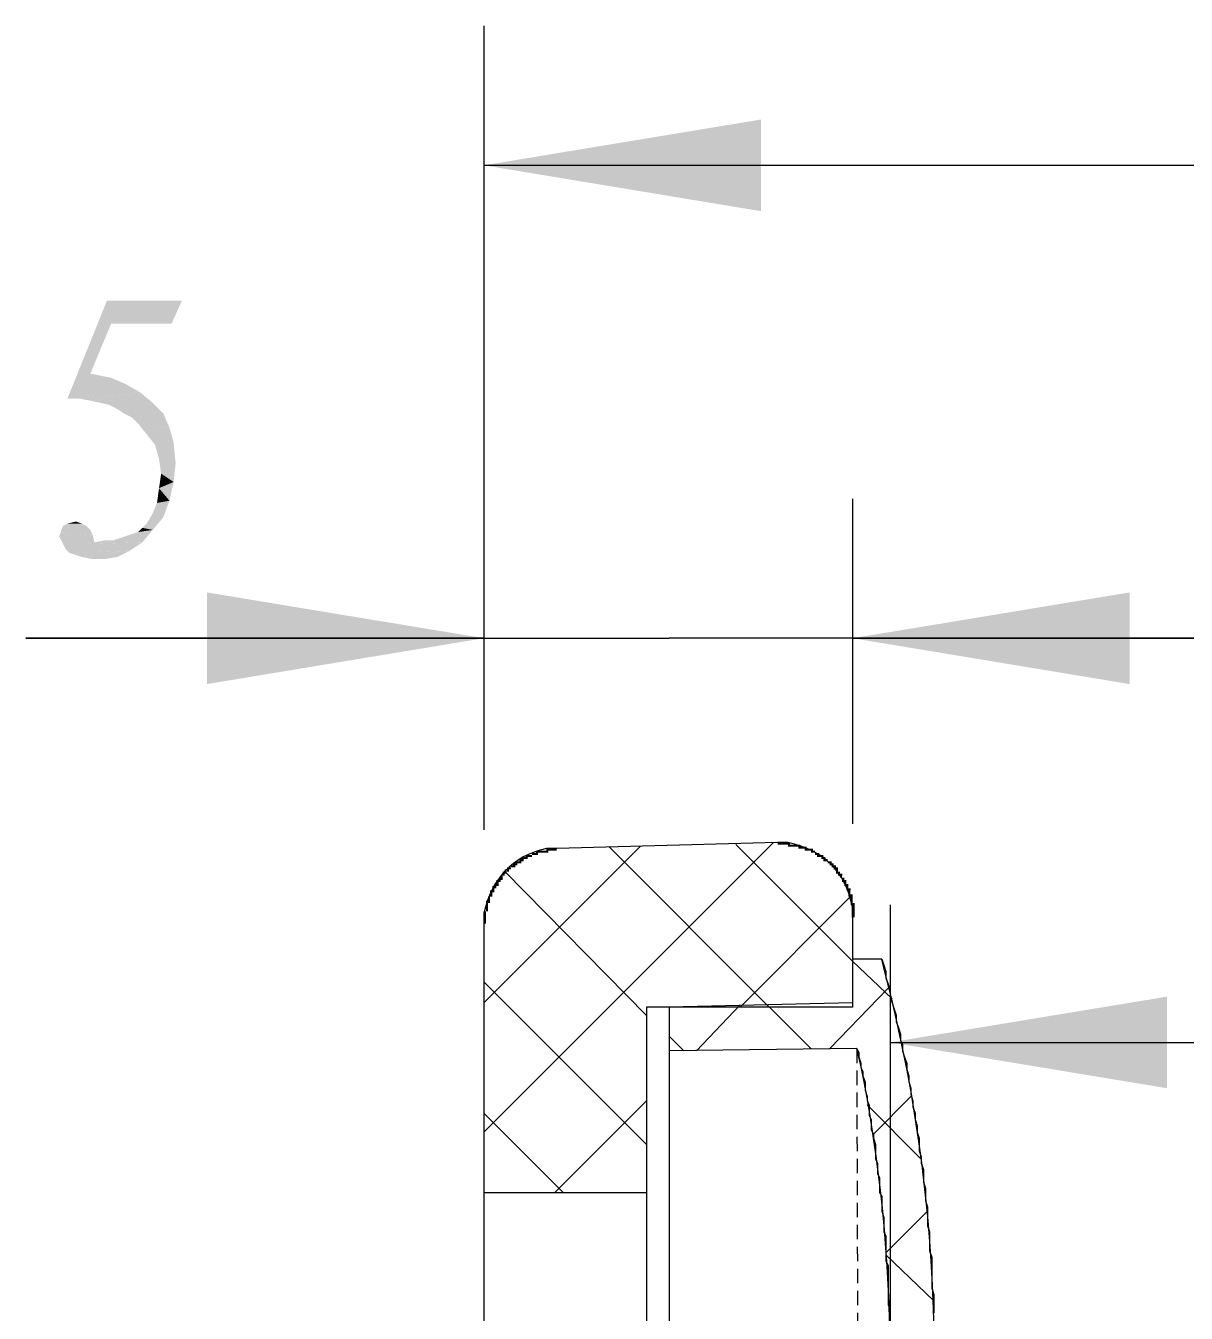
# Model space of a CAD drawing. Header units: millimetres. Extents: x 25 to 550, y -188 to 205.
# Drawn here: x 356.53 to 372.25, y 138.43 to 155.87 of the extents above; entities that cross this region are included whole.
import ezdxf

# ---------------------------------------------------------------- set-up
doc = ezdxf.new("R2010")
doc.units = ezdxf.units.MM
doc.linetypes.add('PDF_IMPORT', pattern=[1, 0.8, -0.2])
doc.layers.add('PDF_图层 1', color=7, linetype='Continuous', true_color=0x231f20)

msp = doc.modelspace()

# ---------------------------------------------------------------- linework, layer by layer
at = {"layer": 'PDF_图层 1', "color": 7, "lineweight": -3}
for points in [[(362.735, 155.866), (362.735, 144.975)], [(362.735, 153.976), (382.542, 153.976)], [(362.735, 149.461), (362.735, 144.975)], [(367.729, 149.461), (367.729, 145.059)], [(362.735, 147.571), (356.527, 147.571), (365.246, 147.571)], [(367.729, 147.571), (373.993, 147.571), (365.246, 147.571)], [(366.657, 144.805), (362.734, 140.883)], [(364.851, 144.749), (362.735, 142.633)], [(366.713, 144.805), (363.722, 144.721)], [(366.713, 144.805), (363.722, 144.721)], [(364.428, 144.749), (366.6, 142.576)], [(366.149, 144.777), (367.729, 143.197)], [(366.854, 144.805), (366.713, 144.805)], [(363.722, 144.721), (363.581, 144.721)], [(363.017, 144.41), (364.935, 142.463)], [(367.701, 144.072), (366.205, 142.576)], [(367.729, 143.789), (367.729, 143.931)], [(368.237, 143.959), (368.237, 132.588)], [(362.735, 143.846), (362.735, 143.733)], [(362.735, 143.733), (362.735, 140.065)], [(362.735, 143.733), (362.735, -23.053)], [(367.729, 143.789), (367.729, 142.576), (364.935, 142.576), (364.935, 140.065)], [(367.729, 143.789), (367.729, 142.576)], [(367.729, 143.225), (367.729, 142.633)], [(368.124, 143.225), (367.729, 143.225)], [(368.124, 143.225), (367.729, 143.225)], [(367.729, 143.197), (368.265, 142.689)], [(368.124, 143.225), (368.152, 143.141)], [(368.18, 143), (368.124, 143.225)], [(368.152, 143.141), (368.18, 143.056)], [(368.18, 143.056), (368.18, 142.971)], [(362.735, 142.915), (364.935, 140.714)], [(368.209, 142.83), (367.419, 142.012)], [(368.18, 142.971), (368.209, 142.887)], [(368.209, 142.887), (368.237, 142.802)], [(368.237, 142.802), (368.237, 142.717)], [(368.237, 142.717), (368.265, 142.633)], [(367.729, 142.576), (364.935, 142.576)], [(364.936, 142.576), (364.936, 133.067)], [(367.729, 142.633), (365.246, 142.576)], [(367.729, 142.633), (365.246, 142.576)], [(365.246, 142.576), (365.246, 141.984)], [(365.246, 142.576), (365.246, 133.067)], [(366.205, 142.604), (365.613, 141.984)], [(366.572, 142.604), (367.165, 142.012)], [(368.265, 142.633), (368.293, 142.548)], [(368.293, 142.548), (368.321, 142.464)], [(368.321, 142.463), (368.321, 142.379)], [(368.321, 142.379), (368.35, 142.294)], [(368.35, 142.294), (368.378, 142.21)], [(365.246, 142.181), (365.443, 141.984)], [(368.378, 142.209), (368.378, 142.125)], [(368.378, 142.125), (368.406, 142.068)], [(367.785, 142.012), (365.246, 141.984)], [(367.785, 142.012), (365.246, 141.984)], [(367.785, 142.012), (367.813, 141.956)], [(367.842, 141.786), (367.785, 142.012)], [(367.814, 141.955), (367.814, 141.899)], [(368.237, 142.097), (385.279, 142.097)], [(368.406, 142.068), (368.406, 141.984)], [(368.406, 141.984), (368.434, 141.899)], [(367.814, 141.899), (367.842, 141.814)], [(367.842, 141.814), (367.842, 141.758)], [(368.434, 141.899), (368.463, 141.814)], [(368.463, 141.814), (368.463, 141.73)], [(367.842, 141.758), (367.87, 141.702)], [(367.87, 141.702), (367.87, 141.645)], [(367.87, 141.645), (367.898, 141.56)], [(368.463, 141.73), (368.491, 141.645)], [(368.491, 141.645), (368.491, 141.56)], [(367.898, 141.561), (367.898, 141.504)], [(367.898, 141.504), (367.898, 141.448)], [(367.898, 141.448), (367.926, 141.363)], [(368.491, 141.561), (368.519, 141.476)], [(368.519, 141.476), (368.519, 141.391)], [(364.936, 141.307), (363.694, 140.065)], [(367.926, 141.363), (367.926, 141.307)], [(367.926, 141.307), (367.955, 141.25)], [(367.926, 141.25), (368.66, 140.516)], [(367.955, 141.25), (367.955, 141.165)], [(368.519, 141.363), (368.011, 140.855)], [(368.519, 141.391), (368.547, 141.307)], [(368.547, 141.307), (368.547, 141.222)], [(362.735, 141.137), (363.807, 140.065)], [(367.955, 141.166), (367.955, 141.109)], [(367.955, 141.109), (367.983, 141.053)], [(368.547, 141.222), (368.575, 141.137)], [(368.575, 141.137), (368.575, 141.053)], [(367.983, 141.053), (367.983, 140.996)], [(367.983, 140.996), (367.983, 140.911)], [(367.983, 140.912), (368.011, 140.855)], [(368.575, 141.053), (368.603, 140.968)], [(368.604, 140.968), (368.604, 140.883)], [(368.011, 140.855), (368.011, 140.799)], [(368.011, 140.799), (368.039, 140.714)], [(368.604, 140.883), (368.632, 140.799)], [(368.632, 140.799), (368.632, 140.714)], [(368.039, 140.714), (368.039, 140.657)], [(368.039, 140.658), (368.039, 140.601)], [(368.039, 140.601), (368.039, 140.516)], [(368.632, 140.714), (368.632, 140.629)], [(368.632, 140.629), (368.66, 140.545)], [(368.039, 140.516), (368.067, 140.46)], [(368.067, 140.46), (368.067, 140.404)], [(368.067, 140.404), (368.067, 140.319)], [(368.66, 140.545), (368.66, 140.46)], [(368.66, 140.46), (368.688, 140.375)], [(368.688, 140.375), (368.688, 140.291)], [(368.067, 140.319), (368.096, 140.262)], [(368.096, 140.262), (368.096, 140.206)], [(368.096, 140.206), (368.096, 140.122)], [(368.688, 140.291), (368.688, 140.206)], [(368.688, 140.206), (368.716, 140.122)], [(362.735, 140.065), (364.935, 140.065)], [(362.735, 140.065), (364.935, 140.065)], [(368.096, 140.121), (368.096, 140.065)], [(368.096, 140.065), (368.124, 140.009)], [(368.717, 140.121), (368.717, 140.037)], [(368.717, 140.037), (368.717, 139.952)], [(368.124, 140.008), (368.124, 139.924)], [(368.124, 139.924), (368.124, 139.868)], [(368.124, 139.868), (368.124, 139.811)], [(368.717, 139.952), (368.745, 139.868)], [(368.745, 139.868), (368.745, 139.783)], [(368.124, 139.811), (368.152, 139.726)], [(368.152, 139.727), (368.152, 139.67)], [(368.745, 139.811), (368.18, 139.247)], [(368.745, 139.783), (368.745, 139.698)], [(368.745, 139.698), (368.745, 139.614)], [(368.152, 139.67), (368.152, 139.614)], [(368.152, 139.614), (368.152, 139.529)], [(368.152, 139.529), (368.18, 139.472)], [(368.745, 139.614), (368.773, 139.529)], [(368.773, 139.529), (368.773, 139.444)], [(368.18, 139.473), (368.18, 139.416)], [(368.18, 139.416), (368.18, 139.331)], [(368.18, 139.331), (368.18, 139.275)], [(368.773, 139.444), (368.773, 139.36)], [(368.773, 139.36), (368.773, 139.275)], [(368.18, 139.275), (368.18, 139.219)], [(368.18, 139.219), (368.18, 139.134)], [(368.18, 139.219), (368.829, 138.598)], [(368.773, 139.275), (368.801, 139.19)], [(368.801, 139.19), (368.801, 139.106)], [(368.18, 139.134), (368.209, 139.077)], [(368.209, 139.077), (368.209, 139.021)], [(368.209, 139.021), (368.209, 138.936)], [(368.801, 139.106), (368.801, 139.021)], [(368.801, 139.021), (368.801, 138.936)], [(368.209, 138.936), (368.209, 138.88)], [(368.209, 138.88), (368.209, 138.823)], [(368.209, 138.823), (368.209, 138.739)], [(368.801, 138.936), (368.801, 138.852)], [(368.801, 138.852), (368.801, 138.767)], [(368.209, 138.739), (368.209, 138.682)], [(368.209, 138.682), (368.209, 138.626)], [(368.801, 138.767), (368.829, 138.682)], [(368.829, 138.682), (368.829, 138.598)], [(368.209, 138.626), (368.209, 138.541)], [(368.209, 138.541), (368.237, 138.485)], [(368.237, 138.485), (368.237, 138.428)], [(368.829, 138.598), (368.829, 138.513)], [(368.829, 138.513), (368.829, 138.429)]]:
    msp.add_lwpolyline(points, dxfattribs=at)
at = {"layer": 'PDF_图层 1', "color": 7, "linetype": 'PDF_IMPORT', "lineweight": -3, "ltscale": 0.2475}
msp.add_lwpolyline([(367.785, 142.012), (368.237, -10.638)], dxfattribs=at)
at = {"layer": 'PDF_图层 1', "color": 7, "lineweight": -3}
for centre, radius, start, end in [((348.159, 137.836), 20.676, 345.5381, 14.4619), ((348.182, 137.822), 20.055, 348.599, 11.401)]:
    msp.add_arc(centre, radius, start, end, dxfattribs=at)
for points in [[(367.729, 143.931), (367.622, 144.423), (367.345, 144.691), (366.854, 144.805)], [(363.581, 144.721), (363.118, 144.627), (362.828, 144.296), (362.735, 143.846)]]:
    msp.add_open_spline(points, degree=3, dxfattribs=at)
at = {"layer": 'PDF_图层 1', "color": 7, "transparency": 33554559}
for points in [[(362.735, 153.976), (366.487, 153.355), (366.487, 154.596)], [(357.684, 151.831), (357.091, 150.815), (357.627, 152.142)], [(357.627, 152.141), (357.684, 151.831), (358.643, 152.141)], [(357.684, 151.831), (358.502, 151.831), (358.643, 152.142)], [(357.684, 151.831), (357.402, 151.154), (357.091, 150.815)], [(357.402, 151.154), (357.091, 150.815), (357.684, 151.098)], [(357.684, 151.098), (357.091, 150.816), (357.881, 151.013)], [(357.881, 151.013), (357.092, 150.816), (358.079, 150.9)], [(357.091, 150.815), (357.26, 150.815), (358.079, 150.9)], [(357.26, 150.815), (357.402, 150.788), (358.079, 150.9)], [(357.402, 150.787), (357.543, 150.759), (358.079, 150.9)], [(358.079, 150.9), (357.543, 150.759), (358.248, 150.759)], [(357.543, 150.759), (357.655, 150.731), (358.248, 150.759)], [(357.656, 150.731), (357.768, 150.674), (358.248, 150.759)], [(357.769, 150.674), (357.853, 150.618), (358.248, 150.759)], [(358.248, 150.759), (357.853, 150.618), (358.389, 150.618)], [(357.853, 150.618), (357.966, 150.561), (358.389, 150.618)], [(357.966, 150.561), (358.051, 150.477), (358.39, 150.618)], [(358.39, 150.618), (358.05, 150.477), (358.474, 150.421)], [(358.051, 150.477), (358.163, 150.336), (358.474, 150.42)], [(358.474, 150.421), (358.163, 150.336), (358.531, 150.223)], [(358.164, 150.336), (358.276, 150.194), (358.53, 150.223)], [(358.277, 150.195), (358.333, 149.997), (358.53, 150.223)], [(358.53, 150.223), (358.333, 149.997), (358.558, 149.941)], [(358.333, 149.997), (358.361, 149.8), (358.559, 149.94)], [(358.361, 149.8), (358.333, 149.603), (358.531, 149.687)], [(358.361, 149.8), (358.53, 149.687), (358.558, 149.941)], [(358.333, 149.602), (358.474, 149.433), (358.53, 149.687)], [(358.333, 149.602), (358.305, 149.404), (358.474, 149.433)], [(358.304, 149.404), (358.248, 149.263), (358.474, 149.433)], [(358.248, 149.263), (358.39, 149.207), (358.474, 149.433)], [(357.345, 149.094), (357.006, 149.038), (357.402, 149.038)], [(357.035, 149.094), (357.007, 149.038), (357.346, 149.094)], [(357.091, 149.122), (357.035, 149.094), (357.288, 149.122)], [(357.289, 149.122), (357.035, 149.094), (357.346, 149.094)], [(357.204, 149.151), (357.092, 149.123), (357.289, 149.123)], [(358.164, 149.122), (358.107, 149.066), (358.39, 149.207)], [(358.107, 149.066), (358.248, 149.038), (358.389, 149.207)], [(358.248, 149.263), (358.164, 149.122), (358.39, 149.207)], [(356.978, 148.953), (357.006, 148.897), (357.43, 148.981)], [(357.006, 149.009), (356.979, 148.953), (357.43, 148.982)], [(357.006, 149.038), (357.006, 149.01), (357.402, 149.038)], [(357.402, 149.038), (357.006, 149.01), (357.43, 148.981)], [(357.43, 148.982), (357.006, 148.897), (357.458, 148.869)], [(357.797, 148.925), (357.712, 148.897), (358.248, 149.038)], [(357.712, 148.897), (358.107, 148.869), (358.248, 149.038)], [(357.881, 148.953), (357.797, 148.925), (358.248, 149.038)], [(357.966, 148.982), (357.881, 148.953), (358.248, 149.038)], [(358.051, 149.009), (357.966, 148.982), (358.248, 149.038)], [(358.107, 149.066), (358.05, 149.009), (358.248, 149.038)], [(357.006, 148.897), (357.035, 148.84), (357.458, 148.869)], [(357.458, 148.869), (357.035, 148.84), (358.107, 148.869)], [(357.035, 148.84), (357.063, 148.784), (358.107, 148.868)], [(357.063, 148.784), (357.937, 148.756), (358.107, 148.869)], [(357.063, 148.784), (357.12, 148.727), (357.938, 148.756)], [(357.119, 148.727), (357.204, 148.699), (357.938, 148.755)], [(357.204, 148.699), (357.289, 148.671), (357.938, 148.756)], [(357.289, 148.671), (357.769, 148.671), (357.938, 148.755)], [(357.599, 148.897), (357.458, 148.869), (357.712, 148.897)], [(357.712, 148.897), (357.458, 148.869), (358.107, 148.869)], [(357.289, 148.671), (357.43, 148.643), (357.769, 148.671)], [(357.43, 148.643), (357.599, 148.643), (357.769, 148.671)], [(362.735, 147.571), (358.982, 148.191), (358.982, 146.95)], [(367.729, 147.571), (371.482, 146.95), (371.482, 148.191)], [(368.237, 142.097), (371.99, 141.476), (371.99, 142.717)]]:
    msp.add_solid(points, dxfattribs=at)
at = {"layer": 'PDF_图层 1', "color": 7, "lineweight": -3, "transparency": 33554559}
for points in [[(366.713, 144.805), (366.713, 144.777), (366.741, 144.805), (366.741, 144.777)], [(366.713, 144.805), (366.713, 144.777), (366.741, 144.805), (366.741, 144.777)], [(366.713, 144.805), (366.713, 144.777), (366.741, 144.805), (366.741, 144.777)], [(366.713, 144.805), (366.713, 144.777), (366.769, 144.805), (366.769, 144.777)], [(366.741, 144.805), (366.741, 144.777), (366.769, 144.805), (366.769, 144.777)], [(366.741, 144.805), (366.741, 144.777), (366.769, 144.805), (366.769, 144.777)], [(366.741, 144.805), (366.741, 144.777), (366.769, 144.805), (366.769, 144.777)], [(366.741, 144.805), (366.741, 144.777), (366.798, 144.805), (366.798, 144.777)], [(366.769, 144.805), (366.769, 144.777), (366.798, 144.805), (366.798, 144.777)], [(366.769, 144.805), (366.769, 144.777), (366.798, 144.805), (366.798, 144.777)], [(366.769, 144.805), (366.769, 144.777), (366.798, 144.805), (366.798, 144.777)], [(366.769, 144.805), (366.769, 144.777), (366.826, 144.805), (366.826, 144.777)], [(366.798, 144.805), (366.798, 144.777), (366.826, 144.805), (366.826, 144.777)], [(366.798, 144.805), (366.798, 144.777), (366.826, 144.805), (366.826, 144.777)], [(366.798, 144.805), (366.798, 144.777), (366.826, 144.805), (366.826, 144.777)], [(366.798, 144.805), (366.798, 144.777), (366.855, 144.805), (366.855, 144.777)], [(366.826, 144.805), (366.826, 144.777), (366.854, 144.805), (366.854, 144.777)], [(366.826, 144.805), (366.826, 144.777), (366.854, 144.805), (366.854, 144.777)], [(366.826, 144.805), (366.826, 144.777), (366.882, 144.805), (366.882, 144.777)], [(366.855, 144.805), (366.855, 144.777), (366.882, 144.805), (366.882, 144.777)], [(366.855, 144.805), (366.855, 144.749), (366.882, 144.805), (366.882, 144.749)], [(366.855, 144.777), (366.855, 144.749), (366.911, 144.777), (366.911, 144.749)], [(366.882, 144.777), (366.882, 144.749), (366.91, 144.777), (366.91, 144.749)], [(366.882, 144.777), (366.882, 144.749), (366.91, 144.777), (366.91, 144.749)], [(366.882, 144.777), (366.882, 144.749), (366.91, 144.777), (366.91, 144.749)], [(366.882, 144.777), (366.882, 144.749), (366.939, 144.777), (366.939, 144.749)], [(366.91, 144.777), (366.91, 144.749), (366.938, 144.777), (366.938, 144.749)], [(366.91, 144.777), (366.91, 144.749), (366.938, 144.777), (366.938, 144.749)], [(366.91, 144.777), (366.91, 144.749), (366.938, 144.777), (366.938, 144.749)], [(366.91, 144.777), (366.91, 144.749), (366.967, 144.777), (366.967, 144.749)], [(366.939, 144.777), (366.939, 144.749), (366.967, 144.777), (366.967, 144.749)], [(366.939, 144.777), (366.939, 144.749), (366.967, 144.777), (366.967, 144.749)], [(366.939, 144.777), (366.939, 144.749), (366.967, 144.777), (366.967, 144.749)], [(366.939, 144.777), (366.939, 144.749), (366.996, 144.777), (366.996, 144.749)], [(366.967, 144.777), (366.967, 144.749), (366.995, 144.777), (366.995, 144.749)], [(366.967, 144.777), (366.967, 144.749), (366.995, 144.777), (366.995, 144.749)], [(366.967, 144.777), (366.967, 144.749), (367.023, 144.777), (367.023, 144.749)], [(366.995, 144.777), (366.995, 144.749), (367.023, 144.777), (367.023, 144.749)], [(366.995, 144.777), (366.995, 144.721), (367.023, 144.777), (367.023, 144.721)], [(366.995, 144.749), (366.995, 144.721), (367.052, 144.749), (367.052, 144.721)], [(367.023, 144.749), (367.023, 144.721), (367.052, 144.749), (367.052, 144.721)], [(367.023, 144.749), (367.023, 144.721), (367.052, 144.749), (367.052, 144.721)], [(367.023, 144.749), (367.023, 144.721), (367.052, 144.749), (367.052, 144.721)], [(367.023, 144.749), (367.023, 144.721), (367.08, 144.749), (367.08, 144.721)], [(367.052, 144.749), (367.052, 144.721), (367.079, 144.749), (367.079, 144.721)], [(367.052, 144.749), (367.052, 144.721), (367.079, 144.749), (367.079, 144.721)], [(367.052, 144.749), (367.052, 144.721), (367.079, 144.749), (367.079, 144.721)], [(367.052, 144.749), (367.052, 144.721), (367.108, 144.749), (367.108, 144.721)], [(367.079, 144.749), (367.079, 144.721), (367.108, 144.749), (367.108, 144.721)], [(367.079, 144.749), (367.079, 144.692), (367.108, 144.749), (367.108, 144.692)], [(363.214, 144.58), (363.214, 144.551), (363.242, 144.58), (363.242, 144.551)], [(363.214, 144.58), (363.214, 144.551), (363.242, 144.58), (363.242, 144.551)], [(363.214, 144.58), (363.214, 144.551), (363.242, 144.58), (363.242, 144.551)], [(363.214, 144.58), (363.214, 144.551), (363.242, 144.58), (363.242, 144.551)], [(363.214, 144.58), (363.214, 144.551), (363.271, 144.58), (363.271, 144.551)], [(363.242, 144.608), (363.242, 144.551), (363.271, 144.608), (363.271, 144.551)], [(363.242, 144.608), (363.242, 144.58), (363.299, 144.608), (363.299, 144.58)], [(363.242, 144.58), (363.242, 144.551), (363.271, 144.58), (363.271, 144.551)], [(363.271, 144.608), (363.271, 144.58), (363.299, 144.608), (363.299, 144.58)], [(363.271, 144.608), (363.271, 144.58), (363.299, 144.608), (363.299, 144.58)], [(363.271, 144.608), (363.271, 144.58), (363.299, 144.608), (363.299, 144.58)], [(363.271, 144.608), (363.271, 144.58), (363.327, 144.608), (363.327, 144.58)], [(363.299, 144.636), (363.299, 144.58), (363.327, 144.636), (363.327, 144.58)], [(363.299, 144.636), (363.299, 144.608), (363.355, 144.636), (363.355, 144.608)], [(363.299, 144.608), (363.299, 144.58), (363.327, 144.608), (363.327, 144.58)], [(363.327, 144.636), (363.327, 144.608), (363.355, 144.636), (363.355, 144.608)], [(363.327, 144.636), (363.327, 144.608), (363.355, 144.636), (363.355, 144.608)], [(363.327, 144.636), (363.327, 144.608), (363.355, 144.636), (363.355, 144.608)], [(363.327, 144.636), (363.327, 144.608), (363.384, 144.636), (363.384, 144.608)], [(363.355, 144.636), (363.355, 144.608), (363.383, 144.636), (363.383, 144.608)], [(363.355, 144.636), (363.355, 144.608), (363.383, 144.636), (363.383, 144.608)], [(363.355, 144.636), (363.355, 144.608), (363.383, 144.636), (363.383, 144.608)], [(363.355, 144.636), (363.355, 144.608), (363.383, 144.636), (363.383, 144.608)], [(363.384, 144.664), (363.384, 144.636), (363.412, 144.664), (363.412, 144.636)], [(363.384, 144.664), (363.384, 144.636), (363.412, 144.664), (363.412, 144.636)], [(363.384, 144.664), (363.384, 144.636), (363.412, 144.664), (363.412, 144.636)], [(363.384, 144.664), (363.384, 144.636), (363.412, 144.664), (363.412, 144.636)], [(363.384, 144.664), (363.384, 144.636), (363.44, 144.664), (363.44, 144.636)], [(363.412, 144.664), (363.412, 144.636), (363.44, 144.664), (363.44, 144.636)], [(363.412, 144.664), (363.412, 144.636), (363.44, 144.664), (363.44, 144.636)], [(363.412, 144.664), (363.412, 144.636), (363.44, 144.664), (363.44, 144.636)], [(363.412, 144.664), (363.412, 144.636), (363.468, 144.664), (363.468, 144.636)], [(363.44, 144.693), (363.44, 144.636), (363.468, 144.693), (363.468, 144.636)], [(363.44, 144.664), (363.44, 144.636), (363.468, 144.664), (363.468, 144.636)], [(363.44, 144.664), (363.44, 144.636), (363.468, 144.664), (363.468, 144.636)], [(363.468, 144.693), (363.468, 144.665), (363.496, 144.693), (363.496, 144.665)], [(363.468, 144.693), (363.468, 144.665), (363.496, 144.693), (363.496, 144.665)], [(363.468, 144.693), (363.468, 144.665), (363.496, 144.693), (363.496, 144.665)], [(363.468, 144.693), (363.468, 144.665), (363.496, 144.693), (363.496, 144.665)], [(363.468, 144.693), (363.468, 144.665), (363.525, 144.693), (363.525, 144.665)], [(363.496, 144.693), (363.496, 144.665), (363.525, 144.693), (363.525, 144.665)], [(363.496, 144.693), (363.496, 144.665), (363.525, 144.693), (363.525, 144.665)], [(363.496, 144.693), (363.496, 144.665), (363.525, 144.693), (363.525, 144.665)], [(363.496, 144.693), (363.496, 144.665), (363.553, 144.693), (363.553, 144.665)], [(363.525, 144.693), (363.525, 144.665), (363.552, 144.693), (363.552, 144.665)], [(363.525, 144.693), (363.525, 144.665), (363.552, 144.693), (363.552, 144.665)], [(363.525, 144.693), (363.525, 144.665), (363.552, 144.693), (363.552, 144.665)], [(363.525, 144.693), (363.525, 144.665), (363.581, 144.693), (363.581, 144.665)], [(363.553, 144.693), (363.553, 144.665), (363.581, 144.693), (363.581, 144.665)], [(363.553, 144.693), (363.553, 144.665), (363.581, 144.693), (363.581, 144.665)], [(363.553, 144.693), (363.553, 144.665), (363.581, 144.693), (363.581, 144.665)], [(363.553, 144.693), (363.553, 144.665), (363.609, 144.693), (363.609, 144.665)], [(363.581, 144.721), (363.581, 144.693), (363.609, 144.721), (363.609, 144.693)], [(363.581, 144.721), (363.581, 144.693), (363.609, 144.721), (363.609, 144.693)], [(363.581, 144.721), (363.581, 144.693), (363.609, 144.721), (363.609, 144.693)], [(363.581, 144.721), (363.581, 144.693), (363.637, 144.721), (363.637, 144.693)], [(363.609, 144.721), (363.609, 144.693), (363.637, 144.721), (363.637, 144.693)], [(363.609, 144.721), (363.609, 144.693), (363.637, 144.721), (363.637, 144.693)], [(363.609, 144.721), (363.609, 144.693), (363.637, 144.721), (363.637, 144.693)], [(363.609, 144.721), (363.609, 144.693), (363.666, 144.721), (363.666, 144.693)], [(363.637, 144.721), (363.637, 144.693), (363.666, 144.721), (363.666, 144.693)], [(363.637, 144.721), (363.637, 144.693), (363.666, 144.721), (363.666, 144.693)], [(363.637, 144.721), (363.637, 144.693), (363.666, 144.721), (363.666, 144.693)], [(363.637, 144.721), (363.637, 144.693), (363.694, 144.721), (363.694, 144.693)], [(363.666, 144.721), (363.666, 144.693), (363.694, 144.721), (363.694, 144.693)], [(363.666, 144.721), (363.666, 144.693), (363.694, 144.721), (363.694, 144.693)], [(363.666, 144.721), (363.666, 144.693), (363.694, 144.721), (363.694, 144.693)], [(363.666, 144.721), (363.666, 144.693), (363.722, 144.721), (363.722, 144.693)], [(363.694, 144.721), (363.694, 144.693), (363.722, 144.721), (363.722, 144.693)], [(363.694, 144.721), (363.694, 144.693), (363.722, 144.721), (363.722, 144.693)], [(363.694, 144.721), (363.694, 144.693), (363.722, 144.721), (363.722, 144.693)], [(363.694, 144.721), (363.694, 144.693), (363.722, 144.721), (363.722, 144.693)], [(367.109, 144.721), (367.109, 144.693), (367.136, 144.721), (367.136, 144.693)], [(367.109, 144.721), (367.109, 144.693), (367.136, 144.721), (367.136, 144.693)], [(367.109, 144.721), (367.109, 144.693), (367.136, 144.721), (367.136, 144.693)], [(367.109, 144.721), (367.109, 144.693), (367.136, 144.721), (367.136, 144.693)], [(367.109, 144.721), (367.109, 144.693), (367.165, 144.721), (367.165, 144.693)], [(367.136, 144.721), (367.136, 144.693), (367.165, 144.721), (367.165, 144.693)], [(367.136, 144.721), (367.136, 144.693), (367.165, 144.721), (367.165, 144.693)], [(367.136, 144.721), (367.136, 144.693), (367.165, 144.721), (367.165, 144.693)], [(367.136, 144.721), (367.136, 144.693), (367.193, 144.721), (367.193, 144.693)], [(367.165, 144.693), (367.165, 144.665), (367.192, 144.693), (367.192, 144.665)], [(367.165, 144.693), (367.165, 144.665), (367.192, 144.693), (367.192, 144.665)], [(367.165, 144.693), (367.165, 144.665), (367.192, 144.693), (367.192, 144.665)], [(367.165, 144.693), (367.165, 144.665), (367.221, 144.693), (367.221, 144.665)], [(367.193, 144.693), (367.193, 144.665), (367.221, 144.693), (367.221, 144.665)], [(367.193, 144.693), (367.193, 144.665), (367.221, 144.693), (367.221, 144.665)], [(367.193, 144.693), (367.193, 144.665), (367.221, 144.693), (367.221, 144.665)], [(367.193, 144.693), (367.193, 144.665), (367.221, 144.693), (367.221, 144.665)], [(367.221, 144.664), (367.221, 144.636), (367.249, 144.664), (367.249, 144.636)], [(367.221, 144.664), (367.221, 144.636), (367.249, 144.664), (367.249, 144.636)], [(367.221, 144.664), (367.221, 144.636), (367.249, 144.664), (367.249, 144.636)], [(367.221, 144.664), (367.221, 144.636), (367.249, 144.664), (367.249, 144.636)], [(367.221, 144.664), (367.221, 144.636), (367.277, 144.664), (367.277, 144.636)], [(367.249, 144.664), (367.249, 144.636), (367.277, 144.664), (367.277, 144.636)], [(367.249, 144.664), (367.249, 144.636), (367.277, 144.664), (367.277, 144.636)], [(367.249, 144.664), (367.249, 144.607), (367.277, 144.664), (367.277, 144.607)], [(367.277, 144.636), (367.277, 144.608), (367.306, 144.636), (367.306, 144.608)], [(367.277, 144.636), (367.277, 144.608), (367.306, 144.636), (367.306, 144.608)], [(367.277, 144.636), (367.277, 144.608), (367.306, 144.636), (367.306, 144.608)], [(367.277, 144.636), (367.277, 144.608), (367.306, 144.636), (367.306, 144.608)], [(367.277, 144.636), (367.277, 144.608), (367.334, 144.636), (367.334, 144.608)], [(367.306, 144.636), (367.306, 144.58), (367.334, 144.636), (367.334, 144.58)], [(367.306, 144.608), (367.306, 144.58), (367.334, 144.608), (367.334, 144.58)], [(367.306, 144.608), (367.306, 144.58), (367.362, 144.608), (367.362, 144.58)], [(367.333, 144.608), (367.333, 144.58), (367.362, 144.608), (367.362, 144.58)], [(367.333, 144.608), (367.333, 144.58), (367.362, 144.608), (367.362, 144.58)], [(367.333, 144.608), (367.333, 144.551), (367.362, 144.608), (367.362, 144.551)], [(367.333, 144.58), (367.333, 144.551), (367.39, 144.58), (367.39, 144.551)], [(367.362, 144.58), (367.362, 144.551), (367.39, 144.58), (367.39, 144.551)], [(367.362, 144.58), (367.362, 144.551), (367.39, 144.58), (367.39, 144.551)], [(367.362, 144.58), (367.362, 144.551), (367.39, 144.58), (367.39, 144.551)], [(367.362, 144.58), (367.362, 144.551), (367.39, 144.58), (367.39, 144.551)], [(362.989, 144.41), (362.989, 144.353), (363.017, 144.41), (363.017, 144.353)], [(363.017, 144.439), (363.017, 144.382), (363.044, 144.439), (363.044, 144.382)], [(363.017, 144.41), (363.017, 144.382), (363.044, 144.41), (363.044, 144.382)], [(363.017, 144.41), (363.017, 144.382), (363.044, 144.41), (363.044, 144.382)], [(363.017, 144.41), (363.017, 144.382), (363.044, 144.41), (363.044, 144.382)], [(363.017, 144.41), (363.017, 144.382), (363.044, 144.41), (363.044, 144.382)], [(363.045, 144.467), (363.045, 144.41), (363.073, 144.467), (363.073, 144.41)], [(363.045, 144.439), (363.045, 144.411), (363.073, 144.439), (363.073, 144.411)], [(363.045, 144.439), (363.045, 144.411), (363.073, 144.439), (363.073, 144.411)], [(363.045, 144.439), (363.045, 144.411), (363.073, 144.439), (363.073, 144.411)], [(363.045, 144.439), (363.045, 144.411), (363.073, 144.439), (363.073, 144.411)], [(363.073, 144.467), (363.073, 144.439), (363.101, 144.467), (363.101, 144.439)], [(363.073, 144.467), (363.073, 144.439), (363.101, 144.467), (363.101, 144.439)], [(363.073, 144.467), (363.073, 144.439), (363.101, 144.467), (363.101, 144.439)], [(363.073, 144.467), (363.073, 144.439), (363.101, 144.467), (363.101, 144.439)], [(363.073, 144.467), (363.073, 144.439), (363.101, 144.467), (363.101, 144.439)], [(363.073, 144.467), (363.073, 144.439), (363.101, 144.467), (363.101, 144.439)], [(363.101, 144.495), (363.101, 144.467), (363.129, 144.495), (363.129, 144.467)], [(363.101, 144.495), (363.101, 144.467), (363.129, 144.495), (363.129, 144.467)], [(363.101, 144.495), (363.101, 144.467), (363.129, 144.495), (363.129, 144.467)], [(363.101, 144.495), (363.101, 144.467), (363.129, 144.495), (363.129, 144.467)], [(363.101, 144.495), (363.101, 144.467), (363.129, 144.495), (363.129, 144.467)], [(363.101, 144.495), (363.101, 144.467), (363.158, 144.495), (363.158, 144.467)], [(363.13, 144.523), (363.13, 144.495), (363.158, 144.523), (363.158, 144.495)], [(363.13, 144.523), (363.13, 144.495), (363.158, 144.523), (363.158, 144.495)], [(363.13, 144.523), (363.13, 144.495), (363.158, 144.523), (363.158, 144.495)], [(363.13, 144.523), (363.13, 144.495), (363.158, 144.523), (363.158, 144.495)], [(363.13, 144.523), (363.13, 144.495), (363.186, 144.523), (363.186, 144.495)], [(363.158, 144.551), (363.158, 144.495), (363.186, 144.551), (363.186, 144.495)], [(363.158, 144.551), (363.158, 144.523), (363.214, 144.551), (363.214, 144.523)], [(363.158, 144.523), (363.158, 144.495), (363.186, 144.523), (363.186, 144.495)], [(363.186, 144.551), (363.186, 144.523), (363.214, 144.551), (363.214, 144.523)], [(363.186, 144.551), (363.186, 144.523), (363.214, 144.551), (363.214, 144.523)], [(363.186, 144.551), (363.186, 144.523), (363.214, 144.551), (363.214, 144.523)], [(363.186, 144.551), (363.186, 144.523), (363.242, 144.551), (363.242, 144.523)], [(367.39, 144.551), (367.39, 144.523), (367.418, 144.551), (367.418, 144.523)], [(367.39, 144.551), (367.39, 144.523), (367.418, 144.551), (367.418, 144.523)], [(367.39, 144.551), (367.39, 144.523), (367.418, 144.551), (367.418, 144.523)], [(367.39, 144.551), (367.39, 144.523), (367.418, 144.551), (367.418, 144.523)], [(367.39, 144.551), (367.39, 144.523), (367.418, 144.551), (367.418, 144.523)], [(367.39, 144.551), (367.39, 144.523), (367.447, 144.551), (367.447, 144.523)], [(367.418, 144.523), (367.418, 144.495), (367.446, 144.523), (367.446, 144.495)], [(367.418, 144.523), (367.418, 144.495), (367.446, 144.523), (367.446, 144.495)], [(367.418, 144.523), (367.418, 144.495), (367.446, 144.523), (367.446, 144.495)], [(367.418, 144.523), (367.418, 144.495), (367.446, 144.523), (367.446, 144.495)], [(367.418, 144.523), (367.418, 144.495), (367.475, 144.523), (367.475, 144.495)], [(367.447, 144.495), (367.447, 144.467), (367.475, 144.495), (367.475, 144.467)], [(367.447, 144.495), (367.447, 144.467), (367.475, 144.495), (367.475, 144.467)], [(367.447, 144.495), (367.447, 144.467), (367.475, 144.495), (367.475, 144.467)], [(367.447, 144.495), (367.447, 144.467), (367.475, 144.495), (367.475, 144.467)], [(367.447, 144.495), (367.447, 144.467), (367.504, 144.495), (367.504, 144.467)], [(367.475, 144.467), (367.475, 144.439), (367.503, 144.467), (367.503, 144.439)], [(367.475, 144.467), (367.475, 144.439), (367.503, 144.467), (367.503, 144.439)], [(367.475, 144.467), (367.475, 144.439), (367.503, 144.467), (367.503, 144.439)], [(367.475, 144.467), (367.475, 144.439), (367.503, 144.467), (367.503, 144.439)], [(367.475, 144.467), (367.475, 144.439), (367.532, 144.467), (367.532, 144.439)], [(367.503, 144.439), (367.503, 144.411), (367.531, 144.439), (367.531, 144.411)], [(367.503, 144.439), (367.503, 144.411), (367.531, 144.439), (367.531, 144.411)], [(367.503, 144.439), (367.503, 144.411), (367.531, 144.439), (367.531, 144.411)], [(367.503, 144.439), (367.503, 144.411), (367.531, 144.439), (367.531, 144.411)], [(367.503, 144.439), (367.503, 144.382), (367.531, 144.439), (367.531, 144.382)], [(367.532, 144.41), (367.532, 144.382), (367.56, 144.41), (367.56, 144.382)], [(367.532, 144.41), (367.532, 144.382), (367.56, 144.41), (367.56, 144.382)], [(367.532, 144.41), (367.532, 144.382), (367.56, 144.41), (367.56, 144.382)], [(367.532, 144.41), (367.532, 144.382), (367.56, 144.41), (367.56, 144.382)], [(367.532, 144.41), (367.532, 144.353), (367.56, 144.41), (367.56, 144.353)], [(362.847, 144.213), (362.847, 144.156), (362.875, 144.213), (362.875, 144.156)], [(362.847, 144.213), (362.847, 144.185), (362.904, 144.213), (362.904, 144.185)], [(362.876, 144.241), (362.876, 144.185), (362.904, 144.241), (362.904, 144.185)], [(362.876, 144.241), (362.876, 144.213), (362.904, 144.241), (362.904, 144.213)], [(362.876, 144.241), (362.876, 144.213), (362.904, 144.241), (362.904, 144.213)], [(362.876, 144.241), (362.876, 144.213), (362.904, 144.241), (362.904, 144.213)], [(362.876, 144.241), (362.876, 144.213), (362.933, 144.241), (362.933, 144.213)], [(362.876, 144.213), (362.876, 144.185), (362.904, 144.213), (362.904, 144.185)], [(362.904, 144.297), (362.904, 144.241), (362.932, 144.297), (362.932, 144.241)], [(362.904, 144.297), (362.904, 144.269), (362.932, 144.297), (362.932, 144.269)], [(362.904, 144.297), (362.904, 144.269), (362.96, 144.297), (362.96, 144.269)], [(362.904, 144.269), (362.904, 144.241), (362.932, 144.269), (362.932, 144.241)], [(362.904, 144.269), (362.904, 144.241), (362.932, 144.269), (362.932, 144.241)], [(362.904, 144.269), (362.904, 144.241), (362.932, 144.269), (362.932, 144.241)], [(362.904, 144.269), (362.904, 144.241), (362.932, 144.269), (362.932, 144.241)], [(362.932, 144.326), (362.932, 144.269), (362.96, 144.326), (362.96, 144.269)], [(362.932, 144.326), (362.932, 144.297), (362.96, 144.326), (362.96, 144.297)], [(362.932, 144.326), (362.932, 144.297), (362.96, 144.326), (362.96, 144.297)], [(362.932, 144.326), (362.932, 144.297), (362.96, 144.326), (362.96, 144.297)], [(362.932, 144.326), (362.932, 144.297), (362.989, 144.326), (362.989, 144.297)], [(362.96, 144.354), (362.96, 144.326), (362.989, 144.354), (362.989, 144.326)], [(362.96, 144.354), (362.96, 144.326), (362.989, 144.354), (362.989, 144.326)], [(362.96, 144.354), (362.96, 144.326), (362.989, 144.354), (362.989, 144.326)], [(362.96, 144.354), (362.96, 144.326), (362.989, 144.354), (362.989, 144.326)], [(362.96, 144.354), (362.96, 144.326), (362.989, 144.354), (362.989, 144.326)], [(362.96, 144.354), (362.96, 144.326), (362.989, 144.354), (362.989, 144.326)], [(362.989, 144.382), (362.989, 144.354), (363.017, 144.382), (363.017, 144.354)], [(362.989, 144.382), (362.989, 144.354), (363.017, 144.382), (363.017, 144.354)], [(362.989, 144.382), (362.989, 144.354), (363.017, 144.382), (363.017, 144.354)], [(362.989, 144.382), (362.989, 144.354), (363.017, 144.382), (363.017, 144.354)], [(362.989, 144.382), (362.989, 144.354), (363.017, 144.382), (363.017, 144.354)], [(367.532, 144.382), (367.532, 144.354), (367.588, 144.382), (367.588, 144.354)], [(367.56, 144.382), (367.56, 144.354), (367.587, 144.382), (367.587, 144.354)], [(367.56, 144.382), (367.56, 144.326), (367.587, 144.382), (367.587, 144.326)], [(367.56, 144.354), (367.56, 144.326), (367.587, 144.354), (367.587, 144.326)], [(367.56, 144.354), (367.56, 144.326), (367.587, 144.354), (367.587, 144.326)], [(367.56, 144.354), (367.56, 144.326), (367.587, 144.354), (367.587, 144.326)], [(367.56, 144.354), (367.56, 144.326), (367.587, 144.354), (367.587, 144.326)], [(367.587, 144.326), (367.587, 144.297), (367.616, 144.326), (367.616, 144.297)], [(367.587, 144.326), (367.587, 144.297), (367.616, 144.326), (367.616, 144.297)], [(367.587, 144.326), (367.587, 144.297), (367.616, 144.326), (367.616, 144.297)], [(367.587, 144.326), (367.587, 144.297), (367.616, 144.326), (367.616, 144.297)], [(367.587, 144.326), (367.587, 144.269), (367.616, 144.326), (367.616, 144.269)], [(367.587, 144.297), (367.587, 144.269), (367.616, 144.297), (367.616, 144.269)], [(367.587, 144.297), (367.587, 144.269), (367.644, 144.297), (367.644, 144.269)], [(367.616, 144.297), (367.616, 144.241), (367.644, 144.297), (367.644, 144.241)], [(367.616, 144.269), (367.616, 144.241), (367.644, 144.269), (367.644, 144.241)], [(367.616, 144.269), (367.616, 144.241), (367.644, 144.269), (367.644, 144.241)], [(367.616, 144.269), (367.616, 144.241), (367.644, 144.269), (367.644, 144.241)], [(367.616, 144.269), (367.616, 144.213), (367.644, 144.269), (367.644, 144.213)], [(367.616, 144.241), (367.616, 144.213), (367.673, 144.241), (367.673, 144.213)], [(367.644, 144.241), (367.644, 144.213), (367.672, 144.241), (367.672, 144.213)], [(367.644, 144.241), (367.644, 144.185), (367.672, 144.241), (367.672, 144.185)], [(367.644, 144.213), (367.644, 144.185), (367.672, 144.213), (367.672, 144.185)], [(367.644, 144.213), (367.644, 144.185), (367.672, 144.213), (367.672, 144.185)], [(367.644, 144.213), (367.644, 144.185), (367.672, 144.213), (367.672, 144.185)], [(367.644, 144.213), (367.644, 144.156), (367.672, 144.213), (367.672, 144.156)], [(362.791, 144.072), (362.791, 144.015), (362.819, 144.072), (362.819, 144.015)], [(362.791, 144.072), (362.791, 144.044), (362.819, 144.072), (362.819, 144.044)], [(362.791, 144.072), (362.791, 144.044), (362.819, 144.072), (362.819, 144.044)], [(362.791, 144.072), (362.791, 144.044), (362.819, 144.072), (362.819, 144.044)], [(362.791, 144.072), (362.791, 144.044), (362.819, 144.072), (362.819, 144.044)], [(362.791, 144.044), (362.791, 143.987), (362.819, 144.044), (362.819, 143.987)], [(362.791, 144.044), (362.791, 144.015), (362.819, 144.044), (362.819, 144.015)], [(362.791, 144.044), (362.791, 144.015), (362.819, 144.044), (362.819, 144.015)], [(362.791, 144.044), (362.791, 144.015), (362.819, 144.044), (362.819, 144.015)], [(362.819, 144.156), (362.819, 144.099), (362.847, 144.156), (362.847, 144.099)], [(362.819, 144.156), (362.819, 144.128), (362.876, 144.156), (362.876, 144.128)], [(362.819, 144.128), (362.819, 144.072), (362.847, 144.128), (362.847, 144.072)], [(362.819, 144.128), (362.819, 144.1), (362.847, 144.128), (362.847, 144.1)], [(362.819, 144.128), (362.819, 144.1), (362.847, 144.128), (362.847, 144.1)], [(362.819, 144.128), (362.819, 144.1), (362.847, 144.128), (362.847, 144.1)], [(362.819, 144.1), (362.819, 144.072), (362.847, 144.1), (362.847, 144.072)], [(362.819, 144.1), (362.819, 144.072), (362.847, 144.1), (362.847, 144.072)], [(362.819, 144.1), (362.819, 144.072), (362.847, 144.1), (362.847, 144.072)], [(362.819, 144.1), (362.819, 144.072), (362.847, 144.1), (362.847, 144.072)], [(362.847, 144.185), (362.847, 144.128), (362.875, 144.185), (362.875, 144.128)], [(362.847, 144.185), (362.847, 144.157), (362.875, 144.185), (362.875, 144.157)], [(362.847, 144.185), (362.847, 144.157), (362.875, 144.185), (362.875, 144.157)], [(362.847, 144.185), (362.847, 144.157), (362.875, 144.185), (362.875, 144.157)], [(362.847, 144.156), (362.847, 144.128), (362.875, 144.156), (362.875, 144.128)], [(367.644, 144.185), (367.644, 144.157), (367.672, 144.185), (367.672, 144.157)], [(367.644, 144.185), (367.644, 144.157), (367.701, 144.185), (367.701, 144.157)], [(367.672, 144.185), (367.672, 144.128), (367.7, 144.185), (367.7, 144.128)], [(367.672, 144.156), (367.672, 144.128), (367.7, 144.156), (367.7, 144.128)], [(367.672, 144.156), (367.672, 144.128), (367.7, 144.156), (367.7, 144.128)], [(367.672, 144.156), (367.672, 144.128), (367.7, 144.156), (367.7, 144.128)], [(367.672, 144.156), (367.672, 144.099), (367.7, 144.156), (367.7, 144.099)], [(367.672, 144.128), (367.672, 144.1), (367.7, 144.128), (367.7, 144.1)], [(367.672, 144.128), (367.672, 144.1), (367.7, 144.128), (367.7, 144.1)], [(367.672, 144.128), (367.672, 144.072), (367.7, 144.128), (367.7, 144.072)], [(367.672, 144.1), (367.672, 144.072), (367.729, 144.1), (367.729, 144.072)], [(367.701, 144.1), (367.701, 144.072), (367.729, 144.1), (367.729, 144.072)], [(367.701, 144.1), (367.701, 144.044), (367.729, 144.1), (367.729, 144.044)], [(367.701, 144.072), (367.701, 144.044), (367.729, 144.072), (367.729, 144.044)], [(367.701, 144.072), (367.701, 144.044), (367.729, 144.072), (367.729, 144.044)], [(367.701, 144.072), (367.701, 144.044), (367.729, 144.072), (367.729, 144.044)], [(367.701, 144.072), (367.701, 144.015), (367.729, 144.072), (367.729, 144.015)], [(367.701, 144.044), (367.701, 144.015), (367.729, 144.044), (367.729, 144.015)], [(367.701, 144.044), (367.701, 144.015), (367.729, 144.044), (367.729, 144.015)], [(367.701, 144.044), (367.701, 144.015), (367.729, 144.044), (367.729, 144.015)], [(367.701, 144.044), (367.701, 143.987), (367.729, 144.044), (367.729, 143.987)], [(362.735, 143.874), (362.735, 143.818), (362.763, 143.874), (362.763, 143.818)], [(362.735, 143.874), (362.735, 143.846), (362.763, 143.874), (362.763, 143.846)], [(362.735, 143.874), (362.735, 143.846), (362.763, 143.874), (362.763, 143.846)], [(362.735, 143.874), (362.735, 143.846), (362.763, 143.874), (362.763, 143.846)], [(362.763, 144.015), (362.763, 143.959), (362.791, 144.015), (362.791, 143.959)], [(362.763, 143.987), (362.763, 143.93), (362.791, 143.987), (362.791, 143.93)], [(362.763, 143.987), (362.763, 143.959), (362.791, 143.987), (362.791, 143.959)], [(362.763, 143.987), (362.763, 143.959), (362.791, 143.987), (362.791, 143.959)], [(362.763, 143.987), (362.763, 143.959), (362.791, 143.987), (362.791, 143.959)], [(362.763, 143.959), (362.763, 143.902), (362.791, 143.959), (362.791, 143.902)], [(362.763, 143.959), (362.763, 143.931), (362.791, 143.959), (362.791, 143.931)], [(362.763, 143.959), (362.763, 143.931), (362.791, 143.959), (362.791, 143.931)], [(362.763, 143.959), (362.763, 143.931), (362.791, 143.959), (362.791, 143.931)], [(362.763, 143.931), (362.763, 143.874), (362.791, 143.931), (362.791, 143.874)], [(362.763, 143.931), (362.763, 143.903), (362.791, 143.931), (362.791, 143.903)], [(362.763, 143.931), (362.763, 143.903), (362.791, 143.931), (362.791, 143.903)], [(362.763, 143.931), (362.763, 143.903), (362.791, 143.931), (362.791, 143.903)], [(362.763, 143.902), (362.763, 143.874), (362.791, 143.902), (362.791, 143.874)], [(362.763, 143.902), (362.763, 143.874), (362.791, 143.902), (362.791, 143.874)], [(362.763, 143.902), (362.763, 143.874), (362.791, 143.902), (362.791, 143.874)], [(362.763, 143.902), (362.763, 143.874), (362.791, 143.902), (362.791, 143.874)], [(362.791, 144.015), (362.791, 143.988), (362.819, 144.015), (362.819, 143.988)], [(362.791, 144.015), (362.791, 143.988), (362.819, 144.015), (362.819, 143.988)], [(362.791, 144.015), (362.791, 143.988), (362.819, 144.015), (362.819, 143.988)], [(367.701, 144.015), (367.701, 143.988), (367.729, 144.015), (367.729, 143.988)], [(367.701, 144.015), (367.701, 143.988), (367.729, 144.015), (367.729, 143.988)], [(367.701, 144.015), (367.701, 143.959), (367.729, 144.015), (367.729, 143.959)], [(367.729, 143.987), (367.729, 143.959), (367.757, 143.987), (367.757, 143.959)], [(367.729, 143.987), (367.729, 143.959), (367.757, 143.987), (367.757, 143.959)], [(367.729, 143.987), (367.729, 143.959), (367.757, 143.987), (367.757, 143.959)], [(367.729, 143.987), (367.729, 143.93), (367.757, 143.987), (367.757, 143.93)], [(367.729, 143.959), (367.729, 143.931), (367.757, 143.959), (367.757, 143.931)], [(367.729, 143.959), (367.729, 143.931), (367.757, 143.959), (367.757, 143.931)], [(367.729, 143.959), (367.729, 143.931), (367.757, 143.959), (367.757, 143.931)], [(367.729, 143.959), (367.729, 143.902), (367.757, 143.959), (367.757, 143.902)], [(367.729, 143.931), (367.729, 143.903), (367.757, 143.931), (367.757, 143.903)], [(367.729, 143.931), (367.729, 143.903), (367.757, 143.931), (367.757, 143.903)], [(367.729, 143.931), (367.729, 143.903), (367.757, 143.931), (367.757, 143.903)], [(367.729, 143.931), (367.729, 143.874), (367.757, 143.931), (367.757, 143.874)], [(367.729, 143.902), (367.729, 143.874), (367.757, 143.902), (367.757, 143.874)], [(367.729, 143.902), (367.729, 143.874), (367.757, 143.902), (367.757, 143.874)], [(367.729, 143.902), (367.729, 143.874), (367.757, 143.902), (367.757, 143.874)], [(367.729, 143.902), (367.729, 143.846), (367.757, 143.902), (367.757, 143.846)], [(367.729, 143.874), (367.729, 143.846), (367.757, 143.874), (367.757, 143.846)], [(367.729, 143.874), (367.729, 143.846), (367.757, 143.874), (367.757, 143.846)], [(367.729, 143.874), (367.729, 143.846), (367.757, 143.874), (367.757, 143.846)], [(367.729, 143.874), (367.729, 143.818), (367.757, 143.874), (367.757, 143.818)], [(362.735, 143.846), (362.735, 143.79), (362.763, 143.846), (362.763, 143.79)], [(362.735, 143.846), (362.735, 143.818), (362.763, 143.846), (362.763, 143.818)], [(362.735, 143.846), (362.735, 143.818), (362.763, 143.846), (362.763, 143.818)], [(362.735, 143.846), (362.735, 143.818), (362.763, 143.846), (362.763, 143.818)], [(362.735, 143.818), (362.735, 143.761), (362.763, 143.818), (362.763, 143.761)], [(362.735, 143.818), (362.735, 143.79), (362.763, 143.818), (362.763, 143.79)], [(362.735, 143.818), (362.735, 143.79), (362.763, 143.818), (362.763, 143.79)], [(362.735, 143.818), (362.735, 143.79), (362.763, 143.818), (362.763, 143.79)], [(362.735, 143.79), (362.735, 143.733), (362.763, 143.79), (362.763, 143.733)], [(362.735, 143.79), (362.735, 143.761), (362.763, 143.79), (362.763, 143.761)], [(362.735, 143.79), (362.735, 143.761), (362.763, 143.79), (362.763, 143.761)], [(362.735, 143.79), (362.735, 143.761), (362.763, 143.79), (362.763, 143.761)], [(362.735, 143.79), (362.735, 143.761), (362.763, 143.79), (362.763, 143.761)], [(362.735, 143.761), (362.735, 143.705), (362.763, 143.761), (362.763, 143.705)], [(362.735, 143.761), (362.735, 143.734), (362.763, 143.761), (362.763, 143.734)], [(362.735, 143.761), (362.735, 143.734), (362.763, 143.761), (362.763, 143.734)], [(362.735, 143.761), (362.735, 143.734), (362.763, 143.761), (362.763, 143.734)], [(362.735, 143.733), (362.735, 143.705), (362.763, 143.733), (362.763, 143.705)], [(362.735, 143.733), (362.735, 143.705), (362.763, 143.733), (362.763, 143.705)], [(362.735, 143.733), (362.735, 143.705), (362.763, 143.733), (362.763, 143.705)], [(362.735, 143.733), (362.735, 143.705), (362.763, 143.733), (362.763, 143.705)], [(367.729, 143.846), (367.729, 143.818), (367.757, 143.846), (367.757, 143.818)], [(367.729, 143.846), (367.729, 143.818), (367.757, 143.846), (367.757, 143.818)], [(367.729, 143.846), (367.729, 143.818), (367.757, 143.846), (367.757, 143.818)], [(367.729, 143.846), (367.729, 143.79), (367.757, 143.846), (367.757, 143.79)], [(367.729, 143.818), (367.729, 143.79), (367.757, 143.818), (367.757, 143.79)], [(367.729, 143.818), (367.729, 143.79), (367.757, 143.818), (367.757, 143.79)], [(367.729, 143.818), (367.729, 143.79), (367.757, 143.818), (367.757, 143.79)], [(367.729, 143.818), (367.729, 143.79), (367.757, 143.818), (367.757, 143.79)]]:
    msp.add_solid(points, dxfattribs=at)

doc.saveas('drawing.dxf')
